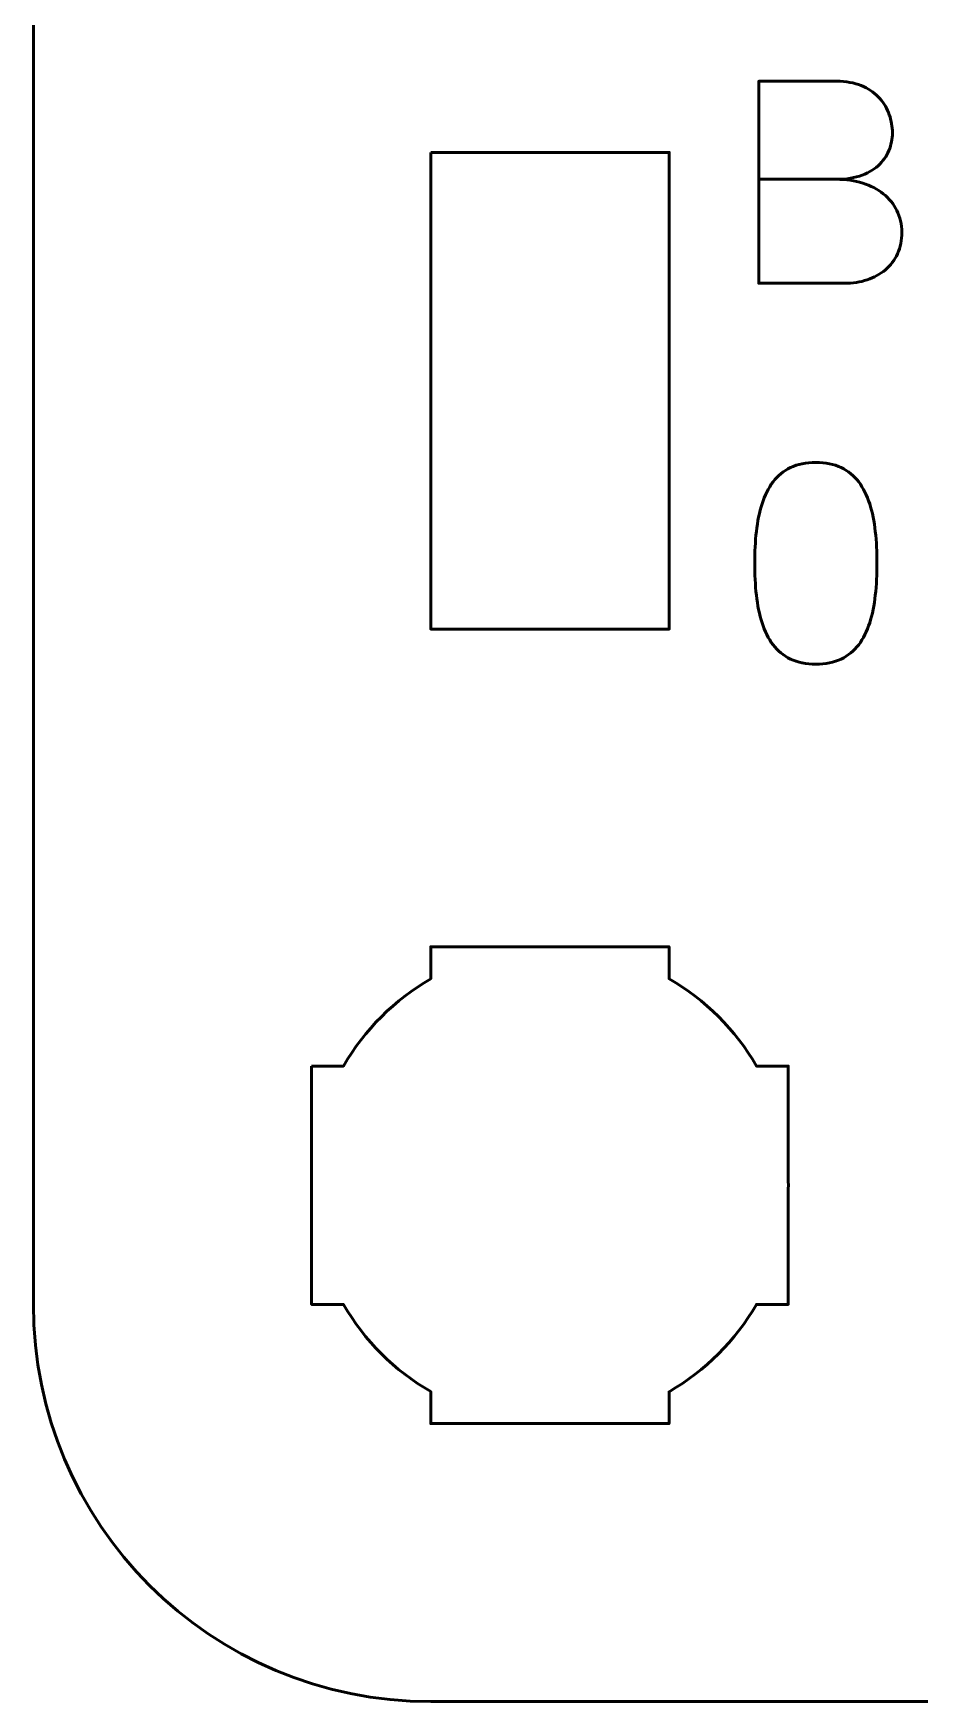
# Model space of a CAD drawing. Header units: centimetres. Extents: x -30.2 to 9.2, y -19.5 to -10.2.
# Drawn here: x -0.15 to 0.965, y -19.5 to -17.4 of the extents above; entities that cross this region are included whole.
import ezdxf

# ---------------------------------------------------------------- set-up
doc = ezdxf.new("R2010")
doc.units = ezdxf.units.CM
doc.header["$MEASUREMENT"] = 0
doc.layers.add('Layer 1', color=7, linetype='Continuous')

msp = doc.modelspace()

# ---------------------------------------------------------------- linework, layer by layer
at = {"layer": 'Layer 1', "lineweight": 53}
for points, knots in [([(0.35005, -10.19995), (0.35005, -10.19995), (8.64995, -10.19995), (8.64995, -10.19995), (8.64995, -10.19995), (8.92695, -10.19995), (9.15005, -10.42305), (9.15005, -10.70005), (9.15005, -10.70005), (9.15005, -10.70005), (9.15005, -18.99995), (9.15005, -18.99995), (9.15005, -18.99995), (9.15005, -19.27695), (8.92695, -19.50005), (8.64995, -19.50005), (8.64995, -19.50005), (8.64995, -19.50005), (0.35005, -19.50005), (0.35005, -19.50005), (0.35005, -19.50005), (0.07305, -19.50005), (-0.15005, -19.27695), (-0.15005, -18.99995), (-0.15005, -18.99995), (-0.15005, -18.99995), (-0.15005, -10.70005), (-0.15005, -10.70005), (-0.15005, -10.70005), (-0.15005, -10.42305), (0.07305, -10.19995), (0.35005, -10.19995)], [0, 0, 0, 0, 0.125, 0.125, 0.125, 0.125, 0.25, 0.25, 0.25, 0.25, 0.375, 0.375, 0.375, 0.375, 0.5, 0.5, 0.5, 0.5, 0.625, 0.625, 0.625, 0.625, 0.75, 0.75, 0.75, 0.75, 0.875, 0.875, 0.875, 0.875, 1, 1, 1, 1]), ([(0.35005, -17.55), (0.35005, -17.55), (0.65005, -17.55), (0.65005, -17.55), (0.65005, -17.55), (0.65005, -17.55), (0.65005, -18.15), (0.65005, -18.15), (0.65005, -18.15), (0.65005, -18.15), (0.35005, -18.15), (0.35005, -18.15), (0.35005, -18.15), (0.35005, -18.15), (0.35005, -17.55), (0.35005, -17.55)], [0, 0, 0, 0, 0.25, 0.25, 0.25, 0.25, 0.5, 0.5, 0.5, 0.5, 0.75, 0.75, 0.75, 0.75, 1, 1, 1, 1]), ([(0.19999, -18.69997), (0.19999, -18.69997), (0.24019, -18.69997), (0.24019, -18.69997), (0.24019, -18.69997), (0.26652, -18.65445), (0.30448, -18.61652), (0.34999, -18.59019), (0.34999, -18.59019), (0.34999, -18.59019), (0.34999, -18.54997), (0.34999, -18.54997), (0.34999, -18.54997), (0.34999, -18.54997), (0.64999, -18.54997), (0.64999, -18.54997), (0.64999, -18.54997), (0.64999, -18.54997), (0.64999, -18.59016), (0.64999, -18.59016), (0.64999, -18.59016), (0.69552, -18.61649), (0.73351, -18.65444), (0.75987, -18.69997), (0.75987, -18.69997), (0.75987, -18.69997), (0.79999, -18.69997), (0.79999, -18.69997), (0.79999, -18.69997), (0.79999, -18.69997), (0.79999, -18.84539), (0.79999, -18.84539), (0.79999, -18.84539), (0.79999, -18.84539), (0.80005, -18.85004), (0.80005, -18.85004), (0.80005, -18.85004), (0.80005, -18.85004), (0.79999, -18.85468), (0.79999, -18.85468), (0.79999, -18.85468), (0.79999, -18.85468), (0.79999, -18.99997), (0.79999, -18.99997), (0.79999, -18.99997), (0.79999, -18.99997), (0.75992, -18.99997), (0.75992, -18.99997), (0.75992, -18.99997), (0.73357, -19.04554), (0.69557, -19.08355), (0.64999, -19.10991), (0.64999, -19.10991), (0.64999, -19.10991), (0.64999, -19.14997), (0.64999, -19.14997), (0.64999, -19.14997), (0.64999, -19.14997), (0.50671, -19.14997), (0.50671, -19.14997), (0.50671, -19.14997), (0.50671, -19.14997), (0.50004, -19.15005), (0.50004, -19.15005), (0.50004, -19.15005), (0.50004, -19.15005), (0.49336, -19.14997), (0.49336, -19.14997), (0.49336, -19.14997), (0.49336, -19.14997), (0.34999, -19.14997), (0.34999, -19.14997), (0.34999, -19.14997), (0.34999, -19.14997), (0.34999, -19.10987), (0.34999, -19.10987), (0.34999, -19.10987), (0.30445, -19.08351), (0.26647, -19.04552), (0.24014, -18.99997), (0.24014, -18.99997), (0.24014, -18.99997), (0.19999, -18.99997), (0.19999, -18.99997), (0.19999, -18.99997), (0.19999, -18.99997), (0.19999, -18.69997), (0.19999, -18.69997)], [0, 0, 0, 0, 0.0454545, 0.0454545, 0.0454545, 0.0454545, 0.0909091, 0.0909091, 0.0909091, 0.0909091, 0.1363636, 0.1363636, 0.1363636, 0.1363636, 0.1818182, 0.1818182, 0.1818182, 0.1818182, 0.2272727, 0.2272727, 0.2272727, 0.2272727, 0.2727273, 0.2727273, 0.2727273, 0.2727273, 0.3181818, 0.3181818, 0.3181818, 0.3181818, 0.3636364, 0.3636364, 0.3636364, 0.3636364, 0.4090909, 0.4090909, 0.4090909, 0.4090909, 0.4545455, 0.4545455, 0.4545455, 0.4545455, 0.5, 0.5, 0.5, 0.5, 0.5454545, 0.5454545, 0.5454545, 0.5454545, 0.5909091, 0.5909091, 0.5909091, 0.5909091, 0.6363636, 0.6363636, 0.6363636, 0.6363636, 0.6818182, 0.6818182, 0.6818182, 0.6818182, 0.7272727, 0.7272727, 0.7272727, 0.7272727, 0.7727273, 0.7727273, 0.7727273, 0.7727273, 0.8181818, 0.8181818, 0.8181818, 0.8181818, 0.8636364, 0.8636364, 0.8636364, 0.8636364, 0.9090909, 0.9090909, 0.9090909, 0.9090909, 0.9545455, 0.9545455, 0.9545455, 0.9545455, 1, 1, 1, 1])]:
    msp.add_open_spline(points, degree=3, knots=knots, dxfattribs=at)
at = {"layer": 'Layer 1', "color": 5, "lineweight": 53}
for points, knots in [([(0.76268, -17.58389), (0.76268, -17.58389), (0.8604, -17.58389), (0.8604, -17.58389), (0.8604, -17.58389), (0.8731, -17.58383), (0.88392, -17.58207), (0.89303, -17.5786), (0.89303, -17.5786), (0.90209, -17.57519), (0.90944, -17.57054), (0.91514, -17.56472), (0.91514, -17.56472), (0.92084, -17.5589), (0.92496, -17.55231), (0.92755, -17.54502), (0.92755, -17.54502), (0.93007, -17.53779), (0.93125, -17.53027), (0.93096, -17.5225), (0.93096, -17.5225), (0.9306, -17.51474), (0.92896, -17.50722), (0.92602, -17.49987), (0.92602, -17.49987), (0.92314, -17.49252), (0.91879, -17.48587), (0.91308, -17.47994), (0.91308, -17.47994), (0.90738, -17.474), (0.90026, -17.46929), (0.89162, -17.46582), (0.89162, -17.46582), (0.88298, -17.4623), (0.87281, -17.46047), (0.86111, -17.46042), (0.86111, -17.46042), (0.86111, -17.46042), (0.76268, -17.46042), (0.76268, -17.46042), (0.76268, -17.46042), (0.76268, -17.46042), (0.76268, -17.71477), (0.76268, -17.71477), (0.76268, -17.71477), (0.76268, -17.71477), (0.87098, -17.71477), (0.87098, -17.71477), (0.87098, -17.71477), (0.8811, -17.71477), (0.8905, -17.7133), (0.89921, -17.71042), (0.89921, -17.71042), (0.90791, -17.70748), (0.91549, -17.7033), (0.92208, -17.69772), (0.92208, -17.69772), (0.9286, -17.69219), (0.93372, -17.68549), (0.93737, -17.67755), (0.93737, -17.67755), (0.94101, -17.66961), (0.94289, -17.66062), (0.94295, -17.65056), (0.94295, -17.65056), (0.94272, -17.64045), (0.9406, -17.63134), (0.93654, -17.62316), (0.93654, -17.62316), (0.93249, -17.61499), (0.92684, -17.608), (0.91955, -17.60212), (0.91955, -17.60212), (0.91226, -17.59629), (0.90356, -17.59177), (0.89356, -17.58865), (0.89356, -17.58865), (0.88357, -17.58553), (0.87251, -17.58395), (0.8604, -17.58389), (0.8604, -17.58389), (0.87251, -17.58395), (0.88357, -17.58553), (0.89356, -17.58865), (0.89356, -17.58865), (0.90356, -17.59177), (0.91226, -17.59629), (0.91955, -17.60212), (0.91955, -17.60212), (0.92684, -17.608), (0.93249, -17.61499), (0.93654, -17.62316), (0.93654, -17.62316), (0.9406, -17.63134), (0.94272, -17.64045), (0.94295, -17.65056), (0.94295, -17.65056), (0.94289, -17.66062), (0.94101, -17.66961), (0.93737, -17.67755), (0.93737, -17.67755), (0.93372, -17.68549), (0.9286, -17.69219), (0.92208, -17.69772), (0.92208, -17.69772), (0.91549, -17.7033), (0.90791, -17.70748), (0.89921, -17.71042), (0.89921, -17.71042), (0.8905, -17.7133), (0.8811, -17.71477), (0.87098, -17.71477), (0.87098, -17.71477), (0.87098, -17.71477), (0.76268, -17.71477), (0.76268, -17.71477), (0.76268, -17.71477), (0.76268, -17.71477), (0.76268, -17.46042), (0.76268, -17.46042), (0.76268, -17.46042), (0.76268, -17.46042), (0.86111, -17.46042), (0.86111, -17.46042), (0.86111, -17.46042), (0.87281, -17.46047), (0.88298, -17.4623), (0.89162, -17.46582), (0.89162, -17.46582), (0.90026, -17.46929), (0.90738, -17.474), (0.91308, -17.47994), (0.91308, -17.47994), (0.91879, -17.48587), (0.92314, -17.49252), (0.92602, -17.49987), (0.92602, -17.49987), (0.92896, -17.50722), (0.9306, -17.51474), (0.93096, -17.5225), (0.93096, -17.5225), (0.93125, -17.53027), (0.93007, -17.53779), (0.92755, -17.54502), (0.92755, -17.54502), (0.92496, -17.55231), (0.92084, -17.5589), (0.91514, -17.56472), (0.91514, -17.56472), (0.90944, -17.57054), (0.90209, -17.57519), (0.89303, -17.5786), (0.89303, -17.5786), (0.88392, -17.58207), (0.8731, -17.58383), (0.8604, -17.58389), (0.8604, -17.58389), (0.8604, -17.58389), (0.76268, -17.58389), (0.76268, -17.58389)], [0, 0, 0, 0, 0.025, 0.025, 0.025, 0.025, 0.05, 0.05, 0.05, 0.05, 0.075, 0.075, 0.075, 0.075, 0.1, 0.1, 0.1, 0.1, 0.125, 0.125, 0.125, 0.125, 0.15, 0.15, 0.15, 0.15, 0.175, 0.175, 0.175, 0.175, 0.2, 0.2, 0.2, 0.2, 0.225, 0.225, 0.225, 0.225, 0.25, 0.25, 0.25, 0.25, 0.275, 0.275, 0.275, 0.275, 0.3, 0.3, 0.3, 0.3, 0.325, 0.325, 0.325, 0.325, 0.35, 0.35, 0.35, 0.35, 0.375, 0.375, 0.375, 0.375, 0.4, 0.4, 0.4, 0.4, 0.425, 0.425, 0.425, 0.425, 0.45, 0.45, 0.45, 0.45, 0.475, 0.475, 0.475, 0.475, 0.5, 0.5, 0.5, 0.5, 0.525, 0.525, 0.525, 0.525, 0.55, 0.55, 0.55, 0.55, 0.575, 0.575, 0.575, 0.575, 0.6, 0.6, 0.6, 0.6, 0.625, 0.625, 0.625, 0.625, 0.65, 0.65, 0.65, 0.65, 0.675, 0.675, 0.675, 0.675, 0.7, 0.7, 0.7, 0.7, 0.725, 0.725, 0.725, 0.725, 0.75, 0.75, 0.75, 0.75, 0.775, 0.775, 0.775, 0.775, 0.8, 0.8, 0.8, 0.8, 0.825, 0.825, 0.825, 0.825, 0.85, 0.85, 0.85, 0.85, 0.875, 0.875, 0.875, 0.875, 0.9, 0.9, 0.9, 0.9, 0.925, 0.925, 0.925, 0.925, 0.95, 0.95, 0.95, 0.95, 0.975, 0.975, 0.975, 0.975, 1, 1, 1, 1]), ([(0.83464, -18.19419), (0.84698, -18.19413), (0.85763, -18.19196), (0.8665, -18.18772), (0.8665, -18.18772), (0.87532, -18.18349), (0.88267, -18.17743), (0.88855, -18.16973), (0.88855, -18.16973), (0.89437, -18.16197), (0.89896, -18.1528), (0.90237, -18.14221), (0.90237, -18.14221), (0.90572, -18.13163), (0.90813, -18.12005), (0.90948, -18.10735), (0.90948, -18.10735), (0.9109, -18.09465), (0.9116, -18.0813), (0.91154, -18.06719), (0.91154, -18.06719), (0.9116, -18.05314), (0.9109, -18.03979), (0.90948, -18.02715), (0.90948, -18.02715), (0.90813, -18.01451), (0.90572, -18.00287), (0.90237, -17.99228), (0.90237, -17.99228), (0.89896, -17.98176), (0.89437, -17.97259), (0.88855, -17.96477), (0.88855, -17.96477), (0.88267, -17.957), (0.87532, -17.95095), (0.8665, -17.94671), (0.8665, -17.94671), (0.85763, -17.94242), (0.84698, -17.94025), (0.83464, -17.94019), (0.83464, -17.94019), (0.82229, -17.94025), (0.81165, -17.94242), (0.80277, -17.94671), (0.80277, -17.94671), (0.79395, -17.95095), (0.7866, -17.957), (0.78072, -17.96477), (0.78072, -17.96477), (0.7749, -17.97259), (0.77031, -17.98176), (0.7669, -17.99228), (0.7669, -17.99228), (0.76355, -18.00287), (0.76114, -18.01451), (0.75979, -18.02715), (0.75979, -18.02715), (0.75838, -18.03979), (0.75767, -18.05314), (0.75773, -18.06719), (0.75773, -18.06719), (0.75767, -18.0813), (0.75838, -18.09465), (0.75979, -18.10735), (0.75979, -18.10735), (0.76114, -18.12005), (0.76355, -18.13163), (0.7669, -18.14221), (0.7669, -18.14221), (0.77031, -18.1528), (0.7749, -18.16197), (0.78072, -18.16973), (0.78072, -18.16973), (0.7866, -18.17743), (0.79395, -18.18349), (0.80277, -18.18772), (0.80277, -18.18772), (0.81165, -18.19196), (0.82229, -18.19413), (0.83464, -18.19419)], [0, 0, 0, 0, 0.05, 0.05, 0.05, 0.05, 0.1, 0.1, 0.1, 0.1, 0.15, 0.15, 0.15, 0.15, 0.2, 0.2, 0.2, 0.2, 0.25, 0.25, 0.25, 0.25, 0.3, 0.3, 0.3, 0.3, 0.35, 0.35, 0.35, 0.35, 0.4, 0.4, 0.4, 0.4, 0.45, 0.45, 0.45, 0.45, 0.5, 0.5, 0.5, 0.5, 0.55, 0.55, 0.55, 0.55, 0.6, 0.6, 0.6, 0.6, 0.65, 0.65, 0.65, 0.65, 0.7, 0.7, 0.7, 0.7, 0.75, 0.75, 0.75, 0.75, 0.8, 0.8, 0.8, 0.8, 0.85, 0.85, 0.85, 0.85, 0.9, 0.9, 0.9, 0.9, 0.95, 0.95, 0.95, 0.95, 1, 1, 1, 1]), ([(0.83464, -18.19419), (0.84698, -18.19413), (0.85763, -18.19196), (0.8665, -18.18772), (0.8665, -18.18772), (0.87532, -18.18349), (0.88267, -18.17743), (0.88855, -18.16973), (0.88855, -18.16973), (0.89437, -18.16197), (0.89896, -18.1528), (0.90237, -18.14221), (0.90237, -18.14221), (0.90572, -18.13163), (0.90813, -18.12005), (0.90948, -18.10735), (0.90948, -18.10735), (0.9109, -18.09465), (0.9116, -18.0813), (0.91154, -18.06719), (0.91154, -18.06719), (0.9116, -18.05314), (0.9109, -18.03979), (0.90948, -18.02715), (0.90948, -18.02715), (0.90813, -18.01451), (0.90572, -18.00287), (0.90237, -17.99228), (0.90237, -17.99228), (0.89896, -17.98176), (0.89437, -17.97259), (0.88855, -17.96477), (0.88855, -17.96477), (0.88267, -17.957), (0.87532, -17.95095), (0.8665, -17.94671), (0.8665, -17.94671), (0.85763, -17.94242), (0.84698, -17.94025), (0.83464, -17.94019), (0.83464, -17.94019), (0.82229, -17.94025), (0.81165, -17.94242), (0.80277, -17.94671), (0.80277, -17.94671), (0.79395, -17.95095), (0.7866, -17.957), (0.78072, -17.96477), (0.78072, -17.96477), (0.7749, -17.97259), (0.77031, -17.98176), (0.7669, -17.99228), (0.7669, -17.99228), (0.76355, -18.00287), (0.76114, -18.01451), (0.75979, -18.02715), (0.75979, -18.02715), (0.75838, -18.03979), (0.75767, -18.05314), (0.75773, -18.06719), (0.75773, -18.06719), (0.75767, -18.0813), (0.75838, -18.09465), (0.75979, -18.10735), (0.75979, -18.10735), (0.76114, -18.12005), (0.76355, -18.13163), (0.7669, -18.14221), (0.7669, -18.14221), (0.77031, -18.1528), (0.7749, -18.16197), (0.78072, -18.16973), (0.78072, -18.16973), (0.7866, -18.17743), (0.79395, -18.18349), (0.80277, -18.18772), (0.80277, -18.18772), (0.81165, -18.19196), (0.82229, -18.19413), (0.83464, -18.19419)], [0, 0, 0, 0, 0.05, 0.05, 0.05, 0.05, 0.1, 0.1, 0.1, 0.1, 0.15, 0.15, 0.15, 0.15, 0.2, 0.2, 0.2, 0.2, 0.25, 0.25, 0.25, 0.25, 0.3, 0.3, 0.3, 0.3, 0.35, 0.35, 0.35, 0.35, 0.4, 0.4, 0.4, 0.4, 0.45, 0.45, 0.45, 0.45, 0.5, 0.5, 0.5, 0.5, 0.55, 0.55, 0.55, 0.55, 0.6, 0.6, 0.6, 0.6, 0.65, 0.65, 0.65, 0.65, 0.7, 0.7, 0.7, 0.7, 0.75, 0.75, 0.75, 0.75, 0.8, 0.8, 0.8, 0.8, 0.85, 0.85, 0.85, 0.85, 0.9, 0.9, 0.9, 0.9, 0.95, 0.95, 0.95, 0.95, 1, 1, 1, 1])]:
    msp.add_open_spline(points, degree=3, knots=knots, dxfattribs=at)

doc.saveas('drawing.dxf')
